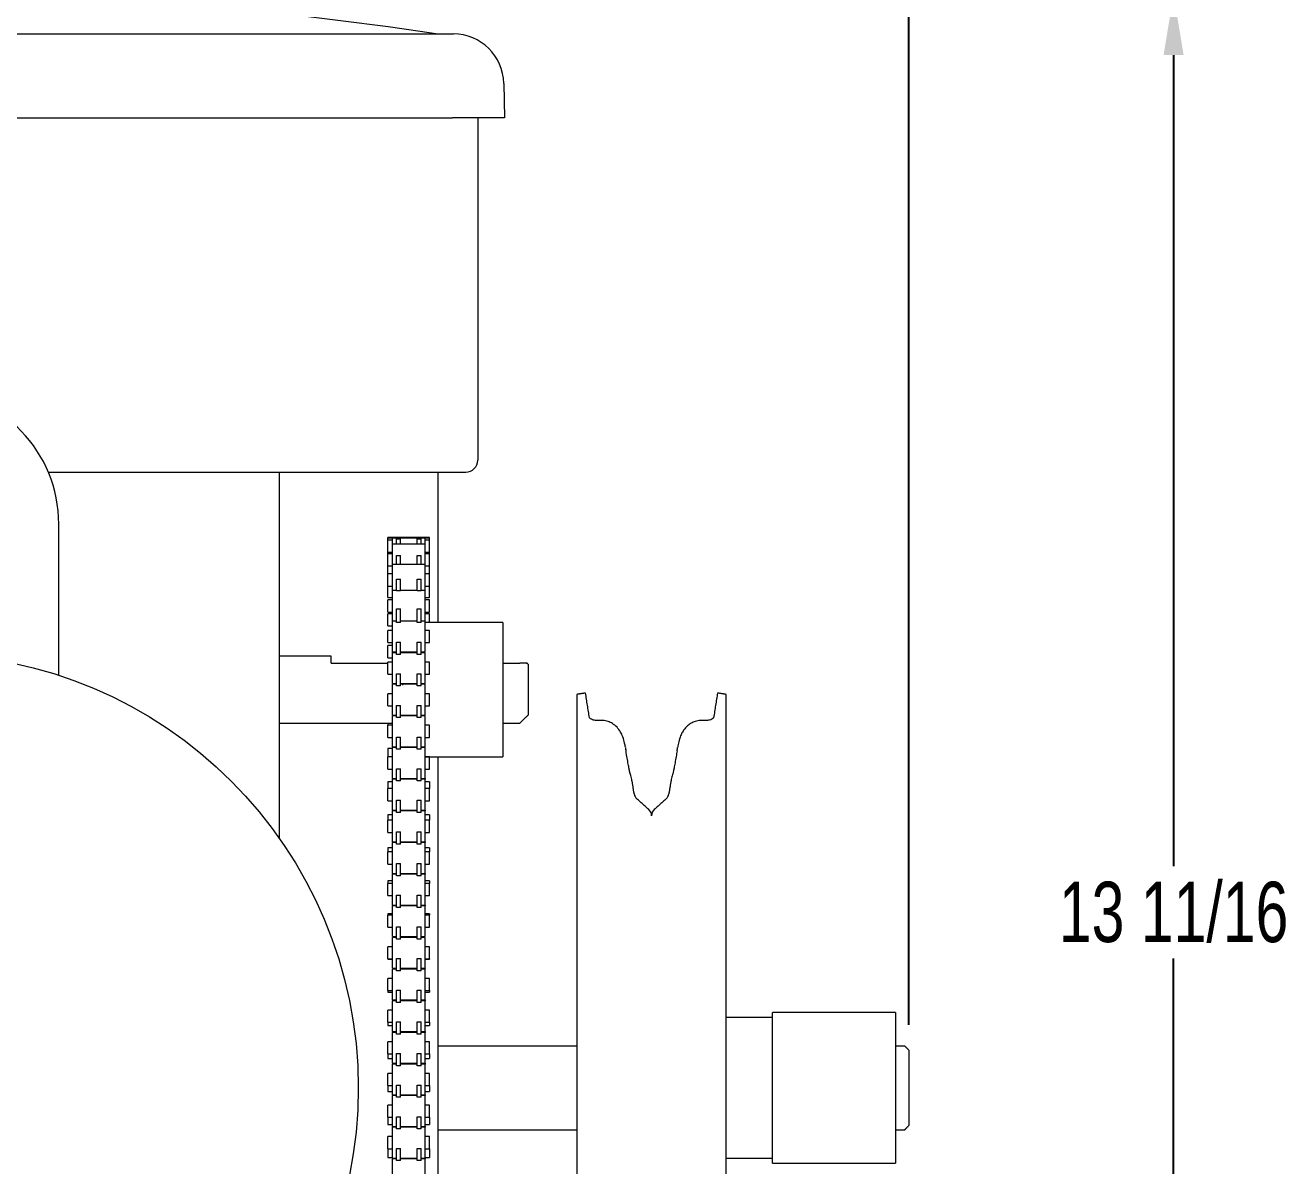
# Model space of a CAD drawing. Header units: inches. Extents: x 2.3 to 23.3, y 9.1 to 17.6.
# Drawn here: x 9.768 to 12.903, y 11.929 to 14.764 of the extents above; entities that cross this region are included whole.
import ezdxf

# ---------------------------------------------------------------- set-up
doc = ezdxf.new("R2010")
doc.units = ezdxf.units.IN
doc.header["$MEASUREMENT"] = 0
doc.header["$PDSIZE"] = -1
doc.layers.add('DIM', color=1, linetype='Continuous')
doc.styles.add('SLDTEXTSTYLE0', font='ARIAL.TTF', dxfattribs={"width": 0.7})
doc.dimstyles.new('SLDDIMSTYLE0', dxfattribs={"dimtxt": 0.15, "dimasz": 0.15, "dimexe": 0, "dimexo": 0.0625, "dimgap": 0.0375, "dimtad": 0, "dimtih": 1, "dimtoh": 1, "dimdec": 3, "dimlfac": 3, "dimrnd": 1e-09, "dimzin": 12, "dimdsep": 46, "dimtxsty": 'SLDTEXTSTYLE0', "dimsah": 1, "dimcen": 0.09, "dimadec": 0, "dimazin": 0, "dimtfac": 1, "dimtdec": 3, "dimtofl": 0, "dimtmove": 0, "dimatfit": 3, "dimfxl": 0, "dimtolj": 1, "dimtzin": 12, "dimarcsym": 0})

# ---------------------------------------------------------------- blocks, each defined once
blk = doc.blocks.new('*D8')
at = {"color": 0, "linetype": 'ByBlock', "lineweight": -2}
for p, q in [((9.5809, 14.84), (12.6244, 14.84)), ((12.6244, 14.69), (12.6244, 12.6738)), ((12.6244, 10.4274), (12.6244, 12.4436)), ((10.7887, 10.2774), (12.6244, 10.2774))]:
    blk.add_line(p, q, dxfattribs=at)
at = {"color": 0, "linetype": 'ByBlock'}
for points in [[(12.6244, 14.84), (12.5994, 14.69), (12.6494, 14.69)], [(12.6244, 10.2774), (12.5994, 10.4274), (12.6494, 10.4274)]]:
    blk.add_solid(points, dxfattribs=at)
at = {"layer": 'DEFPOINTS', "color": 0, "linetype": 'ByBlock'}
for p in [(9.5184, 14.84), (10.7262, 10.2774)]:
    blk.add_point(p, dxfattribs=at)
at = {"color": 0, "linetype": 'ByBlock', "insert": (12.6244, 12.5587), "char_height": 0.15, "attachment_point": 5, "style": 'SLDTEXTSTYLE0'}
blk.add_mtext('13 11/16', dxfattribs=at)
blk = doc.blocks.new('*D9')
at = {"color": 0, "linetype": 'ByBlock', "lineweight": -2}
for p, q in [((6.3512, 16.5899), (6.3512, 17.1524)), ((6.5012, 17.1524), (8.4742, 17.1524)), ((11.8157, 17.1524), (9.8427, 17.1524)), ((11.9657, 12.2789), (11.9657, 17.1524))]:
    blk.add_line(p, q, dxfattribs=at)
at = {"color": 0, "linetype": 'ByBlock'}
for points in [[(6.3512, 17.1524), (6.5012, 17.1774), (6.5012, 17.1274)], [(11.9657, 17.1524), (11.8157, 17.1774), (11.8157, 17.1274)]]:
    blk.add_solid(points, dxfattribs=at)
at = {"layer": 'DEFPOINTS', "color": 0, "linetype": 'ByBlock'}
for p in [(6.3512, 16.5274), (11.9657, 12.2164)]:
    blk.add_point(p, dxfattribs=at)
at = {"color": 0, "linetype": 'ByBlock', "insert": (9.1584, 17.1524), "char_height": 0.15, "attachment_point": 5, "style": 'SLDTEXTSTYLE0'}
blk.add_mtext('16 13/16\\POVERALL LENGTH', dxfattribs=at)

msp = doc.modelspace()

# ---------------------------------------------------------------- linework, layer by layer
at = {"color": 7, "linetype": 'Continuous', "lineweight": 15}
for p, q in [((8.205948, 14.74256), (10.830948, 14.74256)), ((10.830948, 14.74256), (10.83311, 14.74256)), ((10.958092, 14.619741), (10.959584, 14.534227)), ((8.205948, 14.534227), (10.830948, 14.534227)), ((10.959584, 14.534227), (10.830948, 14.534227)), ((10.893451, 14.534227), (10.893451, 13.683299)), ((9.825081, 13.653366), (10.841917, 13.653366)), ((10.400117, 12.742388), (10.400117, 13.653366)), ((10.794528, 13.653366), (10.794528, 13.279043)), ((10.841917, 13.653366), (10.863517, 13.653366)), ((9.851195, 13.147886), (9.851195, 13.524033)), ((10.670118, 13.484047), (10.670118, 13.491027)), ((10.670118, 13.453881), (10.670118, 13.484047)), ((10.680951, 13.473753), (10.680951, 13.491027)), ((10.690951, 13.487589), (10.700951, 13.487589)), ((10.690951, 13.473753), (10.690951, 13.487589)), ((10.700951, 13.473753), (10.700951, 13.487589)), ((10.742617, 13.487589), (10.752618, 13.487589)), ((10.742617, 13.473753), (10.742617, 13.487589)), ((10.752618, 13.473753), (10.752618, 13.487589)), ((10.762617, 13.473753), (10.762617, 13.491027)), ((10.773451, 13.484047), (10.773451, 13.491027)), ((10.773451, 13.453881), (10.773451, 13.484047)), ((10.670118, 13.450503), (10.670118, 13.453881)), ((10.680951, 13.423304), (10.680951, 13.473753)), ((10.762617, 13.423304), (10.762617, 13.473753)), ((10.773451, 13.450503), (10.773451, 13.453881)), ((10.670118, 13.420336), (10.670118, 13.450503)), ((10.680951, 13.358591), (10.680951, 13.423304)), ((10.690951, 13.445943), (10.700951, 13.445943)), ((10.690951, 13.423293), (10.690951, 13.445943)), ((10.700951, 13.423293), (10.700951, 13.445943)), ((10.742617, 13.445943), (10.752618, 13.445943)), ((10.742617, 13.423293), (10.742617, 13.445943)), ((10.752618, 13.423293), (10.752618, 13.445943)), ((10.762617, 13.358591), (10.762617, 13.423304)), ((10.773451, 13.420336), (10.773451, 13.450503)), ((10.670118, 13.400054), (10.670118, 13.420336)), ((10.670118, 13.369888), (10.670118, 13.400054)), ((10.773451, 13.400054), (10.773451, 13.420336)), ((10.773451, 13.369888), (10.773451, 13.400054)), ((10.670118, 13.34564), (10.670118, 13.369888)), ((10.680951, 13.283), (10.680951, 13.358591)), ((10.690951, 13.386843), (10.700951, 13.386843)), ((10.690951, 13.357788), (10.690951, 13.386843)), ((10.700951, 13.357788), (10.700951, 13.386843)), ((10.742617, 13.386843), (10.752618, 13.386843)), ((10.742617, 13.357788), (10.742617, 13.386843)), ((10.752618, 13.357788), (10.752618, 13.386843)), ((10.762617, 13.283), (10.762617, 13.358591)), ((10.773451, 13.34564), (10.773451, 13.369888)), ((10.670118, 13.34126), (10.670118, 13.34564)), ((10.670118, 13.305175), (10.670118, 13.335341)), ((10.700951, 13.357788), (10.690951, 13.357788)), ((10.752618, 13.357788), (10.742617, 13.357788)), ((10.773451, 13.34126), (10.773451, 13.34564)), ((10.773451, 13.305175), (10.773451, 13.335341)), ((10.670118, 13.278083), (10.670118, 13.301175)), ((10.690951, 13.31338), (10.700951, 13.31338)), ((10.690951, 13.279441), (10.690951, 13.31338)), ((10.700951, 13.279441), (10.700951, 13.31338)), ((10.742617, 13.31338), (10.752618, 13.31338)), ((10.742617, 13.279441), (10.742617, 13.31338)), ((10.752618, 13.279441), (10.752618, 13.31338)), ((10.773451, 13.279043), (10.773451, 13.301175)), ((10.670118, 13.271008), (10.670118, 13.278083)), ((10.680951, 13.206333), (10.680951, 13.283)), ((10.700951, 13.279441), (10.690951, 13.279441)), ((10.752618, 13.279441), (10.742617, 13.279441)), ((10.762617, 13.206333), (10.762617, 13.283)), ((10.955951, 13.279043), (10.955951, 12.94571)), ((10.670118, 13.229583), (10.670118, 13.25975)), ((10.773451, 13.229583), (10.773451, 13.25975)), ((10.670118, 13.201855), (10.670118, 13.221832)), ((10.670118, 13.191666), (10.670118, 13.201855)), ((10.680951, 13.20433), (10.680951, 13.206333)), ((10.680951, 13.127664), (10.680951, 13.20433)), ((10.690951, 13.230605), (10.700951, 13.230605)), ((10.690951, 13.200202), (10.690951, 13.230605)), ((10.700951, 13.200202), (10.700951, 13.230605)), ((10.742617, 13.230605), (10.752618, 13.230605)), ((10.742617, 13.200202), (10.742617, 13.230605)), ((10.752618, 13.200202), (10.752618, 13.230605)), ((10.762617, 13.127664), (10.762617, 13.20433)), ((10.528451, 13.178543), (10.528451, 13.195543)), ((10.528451, 13.178543), (10.670118, 13.178543)), ((10.670118, 13.150914), (10.670118, 13.18108)), ((10.700951, 13.200202), (10.690951, 13.200202)), ((10.752618, 13.200202), (10.742617, 13.200202)), ((10.773451, 13.150914), (10.773451, 13.18108)), ((10.955951, 13.178543), (10.998451, 13.178543)), ((11.018451, 13.175543), (11.018451, 13.112377)), ((10.690951, 13.151935), (10.700951, 13.151935)), ((10.690951, 13.121532), (10.690951, 13.151935)), ((10.700951, 13.121532), (10.700951, 13.151935)), ((10.742617, 13.151935), (10.752618, 13.151935)), ((10.742617, 13.121532), (10.742617, 13.151935)), ((10.752618, 13.121532), (10.752618, 13.151935)), ((10.680951, 13.048994), (10.680951, 13.12566)), ((10.700951, 13.121532), (10.690951, 13.121532)), ((10.705867, 13.127664), (10.705867, 13.12369)), ((10.752618, 13.121532), (10.742617, 13.121532)), ((10.762617, 13.048994), (10.762617, 13.12566)), ((11.018451, 13.112377), (11.018451, 13.04921)), ((10.670118, 13.072244), (10.670118, 13.10241)), ((10.773451, 13.072244), (10.773451, 13.10241)), ((11.140128, 13.100643), (11.140128, 11.565699)), ((11.511261, 11.565699), (11.511261, 13.100643)), ((10.680951, 12.970324), (10.680951, 13.04699)), ((10.690951, 13.073265), (10.700951, 13.073265)), ((10.690951, 13.042862), (10.690951, 13.073265)), ((10.700951, 13.042862), (10.700951, 13.073265)), ((10.742617, 13.073265), (10.752618, 13.073265)), ((10.742617, 13.042862), (10.742617, 13.073265)), ((10.752618, 13.042862), (10.752618, 13.073265)), ((10.762617, 12.970324), (10.762617, 13.04699)), ((10.670118, 13.02921), (10.670118, 13.02374)), ((10.670118, 12.993574), (10.670118, 13.02374)), ((10.700951, 13.042862), (10.690951, 13.042862)), ((10.752618, 13.042862), (10.742617, 13.042862)), ((10.773451, 12.993574), (10.773451, 13.02374)), ((10.690951, 12.994595), (10.700951, 12.994595)), ((10.690951, 12.964192), (10.690951, 12.994595)), ((10.700951, 12.964192), (10.700951, 12.994595)), ((10.742617, 12.994595), (10.752618, 12.994595)), ((10.742617, 12.964192), (10.742617, 12.994595)), ((10.752618, 12.964192), (10.752618, 12.994595)), ((10.670118, 12.965755), (10.670118, 12.954975)), ((10.670118, 12.954975), (10.670118, 12.945071)), ((10.680951, 12.970324), (10.680951, 12.968321)), ((10.680951, 12.891654), (10.680951, 12.968321)), ((10.700951, 12.964192), (10.690951, 12.964192)), ((10.705867, 12.969429), (10.705867, 12.968321)), ((10.752618, 12.964192), (10.742617, 12.964192)), ((10.762617, 12.891654), (10.762617, 12.968321)), ((10.670118, 12.914904), (10.670118, 12.945071)), ((10.773451, 12.94571), (10.773451, 12.945071)), ((10.773451, 12.914904), (10.773451, 12.945071)), ((10.794528, 12.94571), (10.794528, 11.690699)), ((10.680951, 12.891654), (10.680951, 12.889651)), ((10.680951, 12.812984), (10.680951, 12.889651)), ((10.690951, 12.915925), (10.700951, 12.915925)), ((10.690951, 12.885522), (10.690951, 12.915925)), ((10.700951, 12.885522), (10.700951, 12.915925)), ((10.705867, 12.891654), (10.705867, 12.889651)), ((10.742617, 12.915925), (10.752618, 12.915925)), ((10.742617, 12.885522), (10.742617, 12.915925)), ((10.752618, 12.885522), (10.752618, 12.915925)), ((10.762617, 12.891654), (10.762617, 12.889651)), ((10.762617, 12.812984), (10.762617, 12.889651)), ((10.670118, 12.88353), (10.670118, 12.87275)), ((10.670118, 12.87275), (10.670118, 12.866401)), ((10.670118, 12.836234), (10.670118, 12.866401)), ((10.700951, 12.885522), (10.690951, 12.885522)), ((10.752618, 12.885522), (10.742617, 12.885522)), ((10.773451, 12.88353), (10.773451, 12.87275)), ((10.773451, 12.87275), (10.773451, 12.866401)), ((10.773451, 12.836234), (10.773451, 12.866401)), ((10.690951, 12.837255), (10.700951, 12.837255)), ((10.690951, 12.806852), (10.690951, 12.837255)), ((10.700951, 12.806852), (10.700951, 12.837255)), ((10.742617, 12.837255), (10.752618, 12.837255)), ((10.742617, 12.806852), (10.742617, 12.837255)), ((10.752618, 12.806852), (10.752618, 12.837255)), ((10.670118, 12.801305), (10.670118, 12.790525)), ((10.680951, 12.812984), (10.680951, 12.810981)), ((10.680951, 12.734314), (10.680951, 12.810981)), ((10.700951, 12.806852), (10.690951, 12.806852)), ((10.705867, 12.812984), (10.705867, 12.810981)), ((10.752618, 12.806852), (10.742617, 12.806852)), ((10.762617, 12.812984), (10.762617, 12.810981)), ((10.762617, 12.734314), (10.762617, 12.810981)), ((10.773451, 12.801305), (10.773451, 12.790525)), ((10.670118, 12.790525), (10.670118, 12.787731)), ((10.670118, 12.757564), (10.670118, 12.787731)), ((10.773451, 12.790525), (10.773451, 12.787731)), ((10.773451, 12.757564), (10.773451, 12.787731)), ((10.680951, 12.734314), (10.680951, 12.732311)), ((10.680951, 12.655644), (10.680951, 12.732311)), ((10.690951, 12.758585), (10.700951, 12.758585)), ((10.690951, 12.728183), (10.690951, 12.758585)), ((10.700951, 12.728183), (10.700951, 12.758585)), ((10.742617, 12.758585), (10.752618, 12.758585)), ((10.742617, 12.728183), (10.742617, 12.758585)), ((10.752618, 12.728183), (10.752618, 12.758585)), ((10.762617, 12.734314), (10.762617, 12.732311)), ((10.762617, 12.655644), (10.762617, 12.732311)), ((10.670118, 12.71908), (10.670118, 12.709061)), ((10.670118, 12.678894), (10.670118, 12.709061)), ((10.700951, 12.728183), (10.690951, 12.728183)), ((10.752618, 12.728183), (10.742617, 12.728183)), ((10.773451, 12.71908), (10.773451, 12.709061)), ((10.773451, 12.678894), (10.773451, 12.709061)), ((10.690951, 12.679915), (10.700951, 12.679915)), ((10.690951, 12.649513), (10.690951, 12.679915)), ((10.700951, 12.649513), (10.700951, 12.679915)), ((10.742617, 12.679915), (10.752618, 12.679915)), ((10.742617, 12.649513), (10.742617, 12.679915)), ((10.752618, 12.649513), (10.752618, 12.679915)), ((10.680951, 12.655644), (10.680951, 12.653641)), ((10.680951, 12.576974), (10.680951, 12.653641)), ((10.700951, 12.649513), (10.690951, 12.649513)), ((10.752618, 12.649513), (10.742617, 12.649513)), ((10.762617, 12.655644), (10.762617, 12.653641)), ((10.762617, 12.576974), (10.762617, 12.653641)), ((10.670118, 12.636855), (10.670118, 12.630391)), ((10.670118, 12.600224), (10.670118, 12.630391)), ((10.773451, 12.636855), (10.773451, 12.630391)), ((10.773451, 12.600224), (10.773451, 12.630391)), ((10.680951, 12.576974), (10.680951, 12.574971)), ((10.680951, 12.498304), (10.680951, 12.574971)), ((10.690951, 12.601245), (10.700951, 12.601245)), ((10.690951, 12.570843), (10.690951, 12.601245)), ((10.700951, 12.570843), (10.700951, 12.601245)), ((10.742617, 12.601245), (10.752618, 12.601245)), ((10.742617, 12.570843), (10.742617, 12.601245)), ((10.752618, 12.570843), (10.752618, 12.601245)), ((10.762617, 12.576974), (10.762617, 12.574971)), ((10.762617, 12.498304), (10.762617, 12.574971)), ((10.670118, 12.55463), (10.670118, 12.551721)), ((10.670118, 12.521555), (10.670118, 12.551721)), ((10.700951, 12.570843), (10.690951, 12.570843)), ((10.752618, 12.570843), (10.742617, 12.570843)), ((10.773451, 12.55463), (10.773451, 12.551721)), ((10.773451, 12.521555), (10.773451, 12.551721)), ((10.690951, 12.522575), (10.700951, 12.522575)), ((10.690951, 12.492173), (10.690951, 12.522575)), ((10.700951, 12.492173), (10.700951, 12.522575)), ((10.742617, 12.522575), (10.752618, 12.522575)), ((10.742617, 12.492173), (10.742617, 12.522575)), ((10.752618, 12.492173), (10.752618, 12.522575)), ((10.680951, 12.419635), (10.680951, 12.496301)), ((10.700951, 12.492173), (10.690951, 12.492173)), ((10.752618, 12.492173), (10.742617, 12.492173)), ((10.762617, 12.419635), (10.762617, 12.496301)), ((10.670118, 12.442885), (10.670118, 12.473051)), ((10.773451, 12.442885), (10.773451, 12.473051)), ((10.670118, 12.442885), (10.670118, 12.442239)), ((10.680951, 12.419635), (10.680951, 12.418989)), ((10.680951, 12.340965), (10.680951, 12.417631)), ((10.690951, 12.443906), (10.700951, 12.443906)), ((10.690951, 12.413503), (10.690951, 12.443906)), ((10.700951, 12.413503), (10.700951, 12.443906)), ((10.742617, 12.443906), (10.752618, 12.443906)), ((10.742617, 12.413503), (10.742617, 12.443906)), ((10.752618, 12.413503), (10.752618, 12.443906)), ((10.762617, 12.419635), (10.762617, 12.418989)), ((10.762617, 12.340965), (10.762617, 12.417631)), ((10.773451, 12.442885), (10.773451, 12.442239)), ((10.670118, 12.364215), (10.670118, 12.394381)), ((10.700951, 12.413503), (10.690951, 12.413503)), ((10.752618, 12.413503), (10.742617, 12.413503)), ((10.773451, 12.364215), (10.773451, 12.394381)), ((10.670118, 12.364215), (10.670118, 12.360014)), ((10.690951, 12.365236), (10.700951, 12.365236)), ((10.690951, 12.334833), (10.690951, 12.365236)), ((10.700951, 12.334833), (10.700951, 12.365236)), ((10.742617, 12.365236), (10.752618, 12.365236)), ((10.742617, 12.334833), (10.742617, 12.365236)), ((10.752618, 12.334833), (10.752618, 12.365236)), ((10.773451, 12.364215), (10.773451, 12.360014)), ((10.680951, 12.340965), (10.680951, 12.338962)), ((10.680951, 12.262295), (10.680951, 12.338962)), ((10.700951, 12.334833), (10.690951, 12.334833)), ((10.752618, 12.334833), (10.742617, 12.334833)), ((10.762617, 12.340965), (10.762617, 12.338962)), ((10.762617, 12.262295), (10.762617, 12.338962)), ((10.670118, 12.285545), (10.670118, 12.315711)), ((10.773451, 12.285545), (10.773451, 12.315711)), ((11.626361, 11.934866), (11.626361, 12.309866)), ((11.932362, 12.309866), (11.932362, 12.210407)), ((10.670118, 12.285545), (10.670118, 12.277789)), ((10.680951, 12.262295), (10.680951, 12.260292)), ((10.690951, 12.286566), (10.700951, 12.286566)), ((10.690951, 12.256163), (10.690951, 12.286566)), ((10.700951, 12.256163), (10.700951, 12.286566)), ((10.742617, 12.286566), (10.752618, 12.286566)), ((10.742617, 12.256163), (10.742617, 12.286566)), ((10.752618, 12.256163), (10.752618, 12.286566)), ((10.762617, 12.262295), (10.762617, 12.260292)), ((10.773451, 12.285545), (10.773451, 12.277789)), ((10.670118, 12.206875), (10.670118, 12.237042)), ((10.680951, 12.183625), (10.680951, 12.260292)), ((10.700951, 12.256163), (10.690951, 12.256163)), ((10.752618, 12.256163), (10.742617, 12.256163)), ((10.762617, 12.183625), (10.762617, 12.260292)), ((10.773451, 12.206875), (10.773451, 12.237042)), ((10.670118, 12.206875), (10.670118, 12.195564)), ((10.690951, 12.207896), (10.700951, 12.207896)), ((10.690951, 12.177493), (10.690951, 12.207896)), ((10.700951, 12.177493), (10.700951, 12.207896)), ((10.742617, 12.207896), (10.752618, 12.207896)), ((10.742617, 12.177493), (10.742617, 12.207896)), ((10.752618, 12.177493), (10.752618, 12.207896)), ((10.773451, 12.206875), (10.773451, 12.195564)), ((11.932362, 12.210407), (11.932362, 11.934866)), ((11.965695, 12.216366), (11.965695, 12.122366)), ((10.680951, 12.183625), (10.680951, 12.181622)), ((10.680951, 12.104955), (10.680951, 12.181622)), ((10.700951, 12.177493), (10.690951, 12.177493)), ((10.752618, 12.177493), (10.742617, 12.177493)), ((10.762617, 12.183625), (10.762617, 12.181622)), ((10.762617, 12.104955), (10.762617, 12.181622)), ((10.670118, 12.128205), (10.670118, 12.158372)), ((10.773451, 12.128205), (10.773451, 12.158372)), ((10.670118, 12.128205), (10.670118, 12.113339)), ((10.680951, 12.104955), (10.680951, 12.102952)), ((10.690951, 12.129226), (10.700951, 12.129226)), ((10.690951, 12.098823), (10.690951, 12.129226)), ((10.700951, 12.098823), (10.700951, 12.129226)), ((10.742617, 12.129226), (10.752618, 12.129226)), ((10.742617, 12.098823), (10.742617, 12.129226)), ((10.752618, 12.098823), (10.752618, 12.129226)), ((10.762617, 12.104955), (10.762617, 12.102952)), ((10.773451, 12.128205), (10.773451, 12.113339)), ((11.965695, 12.122366), (11.965695, 12.028366)), ((10.670118, 12.049535), (10.670118, 12.079702)), ((10.680951, 12.026285), (10.680951, 12.102952)), ((10.700951, 12.098823), (10.690951, 12.098823)), ((10.752618, 12.098823), (10.742617, 12.098823)), ((10.762617, 12.026285), (10.762617, 12.102952)), ((10.773451, 12.049535), (10.773451, 12.079702)), ((10.670118, 12.049535), (10.670118, 12.031114)), ((10.690951, 12.050556), (10.700951, 12.050556)), ((10.690951, 12.020154), (10.690951, 12.050556)), ((10.700951, 12.020154), (10.700951, 12.050556)), ((10.742617, 12.050556), (10.752618, 12.050556)), ((10.742617, 12.020154), (10.742617, 12.050556)), ((10.752618, 12.020154), (10.752618, 12.050556)), ((10.773451, 12.049535), (10.773451, 12.031114)), ((10.680951, 12.026285), (10.680951, 12.024282)), ((10.680951, 11.947615), (10.680951, 12.024282)), ((10.700951, 12.020154), (10.690951, 12.020154)), ((10.752618, 12.020154), (10.742617, 12.020154)), ((10.762617, 12.026285), (10.762617, 12.024282)), ((10.762617, 11.947615), (10.762617, 12.024282)), ((10.670118, 11.970865), (10.670118, 12.001032)), ((10.773451, 11.970865), (10.773451, 12.001032)), ((10.670118, 11.970865), (10.670118, 11.948889)), ((10.680951, 11.947615), (10.680951, 11.945612)), ((10.690951, 11.971886), (10.700951, 11.971886)), ((10.690951, 11.941484), (10.690951, 11.971886)), ((10.700951, 11.941484), (10.700951, 11.971886)), ((10.742617, 11.971886), (10.752618, 11.971886)), ((10.742617, 11.941484), (10.742617, 11.971886)), ((10.752618, 11.941484), (10.752618, 11.971886)), ((10.762617, 11.947615), (10.762617, 11.945612)), ((10.773451, 11.970865), (10.773451, 11.948889)), ((10.680951, 11.868945), (10.680951, 11.945612)), ((10.700951, 11.941484), (10.690951, 11.941484)), ((10.752618, 11.941484), (10.742617, 11.941484)), ((10.762617, 11.868945), (10.762617, 11.945612))]:
    msp.add_line(p, q, dxfattribs=at)
msp.add_line((10.670118, 13.491027), (10.773451, 13.491027))
msp.add_circle((9.517862, 12.122366), 1.078333, dxfattribs=at)
for centre, radius, start, end in [((9.518448, 6.506698), 8.333333, 81.2281669, 98.7718331), ((10.833111, 14.61756), 0.125, 1, 90), ((9.517862, 13.524033), 0.333333, 360, 175.698778), ((10.863518, 13.683299), 0.029933, 270, 0), ((11.303126, 12.85636), 0.020833, 189, 228.326349), ((11.348263, 12.85636), 0.020833, 311.673651, 351), ((11.304862, 12.799033), 0.020833, 0, 48.326349), ((11.346528, 12.799033), 0.020833, 131.673651, 180)]:
    msp.add_arc(centre, radius, start, end, dxfattribs=at)
for points in [[(10.738618, 13.653227), (10.738618, 13.653366)], [(10.680951, 13.484047), (10.670118, 13.484047)], [(10.773451, 13.484047), (10.762617, 13.484047)], [(10.670118, 13.453881), (10.680951, 13.453881)], [(10.762617, 13.473753), (10.680951, 13.473753)], [(10.762617, 13.453881), (10.773451, 13.453881)], [(10.680951, 13.450503), (10.670118, 13.450503)], [(10.762617, 13.423304), (10.680951, 13.423304)], [(10.773451, 13.450503), (10.762617, 13.450503)], [(10.670118, 13.420336), (10.680951, 13.420336)], [(10.680951, 13.400054), (10.670118, 13.400054)], [(10.762617, 13.420336), (10.773451, 13.420336)], [(10.773451, 13.400054), (10.762617, 13.400054)], [(10.670118, 13.369888), (10.680951, 13.369888)], [(10.690951, 13.358591), (10.680951, 13.358591)], [(10.742617, 13.358591), (10.700951, 13.358591)], [(10.762617, 13.358591), (10.752618, 13.358591)], [(10.762617, 13.369888), (10.773451, 13.369888)], [(10.670118, 13.34126), (10.680951, 13.34126)], [(10.680951, 13.335341), (10.670118, 13.335341)], [(10.762617, 13.34126), (10.773451, 13.34126)], [(10.773451, 13.335341), (10.762617, 13.335341)], [(10.670118, 13.305175), (10.680951, 13.305175)], [(10.680951, 13.301175), (10.670118, 13.301175)], [(10.762617, 13.305175), (10.773451, 13.305175)], [(10.773451, 13.301175), (10.762617, 13.301175)], [(10.670118, 13.271008), (10.680951, 13.271008)], [(10.690951, 13.283), (10.680951, 13.283)], [(10.742617, 13.283), (10.700951, 13.283)], [(10.762617, 13.283), (10.752618, 13.283)], [(10.955951, 13.279043), (10.762617, 13.279043)], [(10.680951, 13.25975), (10.670118, 13.25975)], [(10.773451, 13.25975), (10.762617, 13.25975)], [(10.670118, 13.229583), (10.680951, 13.229583)], [(10.680951, 13.221832), (10.670118, 13.221832)], [(10.680951, 13.206333), (10.690951, 13.206333)], [(10.690951, 13.20433), (10.680951, 13.20433)], [(10.700951, 13.206333), (10.742617, 13.206333)], [(10.742617, 13.20433), (10.700951, 13.20433)], [(10.705971, 13.206333), (10.705908, 13.20433)], [(10.752618, 13.206333), (10.762617, 13.206333)], [(10.762617, 13.20433), (10.752618, 13.20433)], [(10.762617, 13.229583), (10.773451, 13.229583)], [(10.528451, 13.195543), (10.400117, 13.195543)], [(10.670118, 13.191666), (10.680951, 13.191666)], [(10.680951, 13.18108), (10.670118, 13.18108)], [(10.773451, 13.18108), (10.762617, 13.18108)], [(11.018451, 13.175543), (11.015451, 13.178543)], [(10.670118, 13.150914), (10.680951, 13.150914)], [(10.762617, 13.150914), (10.773451, 13.150914)], [(10.680951, 13.127664), (10.690951, 13.127664)], [(10.690951, 13.12566), (10.680951, 13.12566)], [(10.700951, 13.127664), (10.742617, 13.127664)], [(10.742617, 13.12566), (10.700951, 13.12566)], [(10.705978, 13.127664), (10.705905, 13.12566)], [(10.752618, 13.127664), (10.762617, 13.127664)], [(10.762617, 13.12566), (10.752618, 13.12566)], [(10.680951, 13.10241), (10.670118, 13.10241)], [(10.773451, 13.10241), (10.762617, 13.10241)], [(11.161528, 13.104033), (11.140128, 13.100643)], [(11.171223, 13.042822), (11.161528, 13.104033)], [(11.489862, 13.104033), (11.480154, 13.04274)], [(11.511261, 13.100643), (11.489862, 13.104033)], [(10.670118, 13.072244), (10.680951, 13.072244)], [(10.680951, 13.048994), (10.690951, 13.048994)], [(10.690951, 13.04699), (10.680951, 13.04699)], [(10.700951, 13.048994), (10.742617, 13.048994)], [(10.742617, 13.04699), (10.700951, 13.04699)], [(10.706069, 13.049871), (10.705931, 13.04699)], [(10.752618, 13.048994), (10.762617, 13.048994)], [(10.762617, 13.04699), (10.752618, 13.04699)], [(10.762617, 13.072244), (10.773451, 13.072244)], [(10.998451, 13.02921), (11.018451, 13.04921)], [(10.400117, 13.02921), (10.680951, 13.02921)], [(10.680951, 13.02374), (10.670118, 13.02374)], [(10.773451, 13.02374), (10.762617, 13.02374)], [(10.955951, 13.02921), (10.998451, 13.02921)], [(11.200852, 13.035802), (11.186684, 13.035802)], [(11.464755, 13.035802), (11.450538, 13.035802)], [(10.670118, 12.993574), (10.680951, 12.993574)], [(10.762617, 12.993574), (10.773451, 12.993574)], [(10.680951, 12.965755), (10.670118, 12.965755)], [(10.680951, 12.970324), (10.690951, 12.970324)], [(10.690951, 12.968321), (10.680951, 12.968321)], [(10.700951, 12.970324), (10.742617, 12.970324)], [(10.742617, 12.968321), (10.700951, 12.968321)], [(10.752618, 12.970324), (10.762617, 12.970324)], [(10.762617, 12.968321), (10.752618, 12.968321)], [(11.260622, 12.968773), (11.262087, 12.959984)], [(11.389303, 12.959984), (11.390768, 12.968773)], [(10.680951, 12.945071), (10.670118, 12.945071)], [(10.762617, 12.94571), (10.955951, 12.94571)], [(10.773451, 12.945071), (10.762617, 12.945071)], [(10.670118, 12.914904), (10.680951, 12.914904)], [(10.680951, 12.891654), (10.690951, 12.891654)], [(10.690951, 12.889651), (10.680951, 12.889651)], [(10.700951, 12.891654), (10.742617, 12.891654)], [(10.742617, 12.889651), (10.700951, 12.889651)], [(10.752618, 12.891654), (10.762617, 12.891654)], [(10.762617, 12.889651), (10.752618, 12.889651)], [(10.762617, 12.914904), (10.773451, 12.914904)], [(10.680951, 12.88353), (10.670118, 12.88353)], [(10.680951, 12.866401), (10.670118, 12.866401)], [(10.773451, 12.88353), (10.762617, 12.88353)], [(10.773451, 12.866401), (10.762617, 12.866401)], [(11.28255, 12.853101), (11.277401, 12.885606)], [(11.374009, 12.885731), (11.36884, 12.853101)], [(10.670118, 12.836234), (10.680951, 12.836234)], [(10.762617, 12.836234), (10.773451, 12.836234)], [(11.318713, 12.814594), (11.289274, 12.840799)], [(11.362115, 12.840799), (11.332676, 12.814594)], [(10.680951, 12.801305), (10.670118, 12.801305)], [(10.680951, 12.812984), (10.690951, 12.812984)], [(10.690951, 12.810981), (10.680951, 12.810981)], [(10.700951, 12.812984), (10.742617, 12.812984)], [(10.742617, 12.810981), (10.700951, 12.810981)], [(10.752618, 12.812984), (10.762617, 12.812984)], [(10.762617, 12.810981), (10.752618, 12.810981)], [(10.773451, 12.801305), (10.762617, 12.801305)], [(10.680951, 12.787731), (10.670118, 12.787731)], [(10.773451, 12.787731), (10.762617, 12.787731)], [(10.670118, 12.757564), (10.680951, 12.757564)], [(10.680951, 12.734314), (10.690951, 12.734314)], [(10.690951, 12.732311), (10.680951, 12.732311)], [(10.700951, 12.734314), (10.742617, 12.734314)], [(10.742617, 12.732311), (10.700951, 12.732311)], [(10.752618, 12.734314), (10.762617, 12.734314)], [(10.762617, 12.732311), (10.752618, 12.732311)], [(10.762617, 12.757564), (10.773451, 12.757564)], [(10.680951, 12.71908), (10.670118, 12.71908)], [(10.680951, 12.709061), (10.670118, 12.709061)], [(10.773451, 12.71908), (10.762617, 12.71908)], [(10.773451, 12.709061), (10.762617, 12.709061)], [(10.670118, 12.678894), (10.680951, 12.678894)], [(10.762617, 12.678894), (10.773451, 12.678894)], [(10.680951, 12.655644), (10.690951, 12.655644)], [(10.690951, 12.653641), (10.680951, 12.653641)], [(10.700951, 12.655644), (10.742617, 12.655644)], [(10.742617, 12.653641), (10.700951, 12.653641)], [(10.752618, 12.655644), (10.762617, 12.655644)], [(10.762617, 12.653641), (10.752618, 12.653641)], [(10.680951, 12.636855), (10.670118, 12.636855)], [(10.680951, 12.630391), (10.670118, 12.630391)], [(10.773451, 12.636855), (10.762617, 12.636855)], [(10.773451, 12.630391), (10.762617, 12.630391)], [(10.670118, 12.600224), (10.680951, 12.600224)], [(10.680951, 12.576974), (10.690951, 12.576974)], [(10.690951, 12.574971), (10.680951, 12.574971)], [(10.700951, 12.576974), (10.742617, 12.576974)], [(10.742617, 12.574971), (10.700951, 12.574971)], [(10.752618, 12.576974), (10.762617, 12.576974)], [(10.762617, 12.574971), (10.752618, 12.574971)], [(10.762617, 12.600224), (10.773451, 12.600224)], [(10.680951, 12.55463), (10.670118, 12.55463)], [(10.680951, 12.551721), (10.670118, 12.551721)], [(10.773451, 12.55463), (10.762617, 12.55463)], [(10.773451, 12.551721), (10.762617, 12.551721)], [(10.670118, 12.521555), (10.680951, 12.521555)], [(10.762617, 12.521555), (10.773451, 12.521555)], [(10.680951, 12.498304), (10.690951, 12.498304)], [(10.690951, 12.496301), (10.680951, 12.496301)], [(10.700951, 12.498304), (10.742617, 12.498304)], [(10.742617, 12.496301), (10.700951, 12.496301)], [(10.752618, 12.498304), (10.762617, 12.498304)], [(10.762617, 12.496301), (10.752618, 12.496301)], [(10.680951, 12.473051), (10.670118, 12.473051)], [(10.773451, 12.473051), (10.762617, 12.473051)], [(10.670118, 12.442885), (10.680951, 12.442885)], [(10.670118, 12.442239), (10.680951, 12.442239)], [(10.680951, 12.419635), (10.690951, 12.419635)], [(10.680951, 12.418989), (10.690951, 12.418989)], [(10.690951, 12.417631), (10.680951, 12.417631)], [(10.700951, 12.419635), (10.742617, 12.419635)], [(10.700951, 12.418989), (10.742617, 12.418989)], [(10.742617, 12.417631), (10.700951, 12.417631)], [(10.752618, 12.419635), (10.762617, 12.419635)], [(10.752618, 12.418989), (10.762617, 12.418989)], [(10.762617, 12.417631), (10.752618, 12.417631)], [(10.762617, 12.442885), (10.773451, 12.442885)], [(10.762617, 12.442239), (10.773451, 12.442239)], [(10.680951, 12.394381), (10.670118, 12.394381)], [(10.773451, 12.394381), (10.762617, 12.394381)], [(10.670118, 12.364215), (10.680951, 12.364215)], [(10.670118, 12.360014), (10.680951, 12.360014)], [(10.762617, 12.364215), (10.773451, 12.364215)], [(10.762617, 12.360014), (10.773451, 12.360014)], [(10.680951, 12.340965), (10.690951, 12.340965)], [(10.690951, 12.338962), (10.680951, 12.338962)], [(10.700951, 12.340965), (10.742617, 12.340965)], [(10.742617, 12.338962), (10.700951, 12.338962)], [(10.752618, 12.340965), (10.762617, 12.340965)], [(10.762617, 12.338962), (10.752618, 12.338962)], [(10.680951, 12.315711), (10.670118, 12.315711)], [(10.773451, 12.315711), (10.762617, 12.315711)], [(11.626361, 12.296866), (11.511261, 12.296866)], [(11.932362, 12.309866), (11.626361, 12.309866)], [(10.670118, 12.285545), (10.680951, 12.285545)], [(10.670118, 12.277789), (10.680951, 12.277789)], [(10.680951, 12.262295), (10.690951, 12.262295)], [(10.700951, 12.262295), (10.742617, 12.262295)], [(10.752618, 12.262295), (10.762617, 12.262295)], [(10.762617, 12.285545), (10.773451, 12.285545)], [(10.762617, 12.277789), (10.773451, 12.277789)], [(10.680951, 12.237042), (10.670118, 12.237042)], [(10.690951, 12.260292), (10.680951, 12.260292)], [(10.742617, 12.260292), (10.700951, 12.260292)], [(10.762617, 12.260292), (10.752618, 12.260292)], [(10.773451, 12.237042), (10.762617, 12.237042)], [(10.670118, 12.206875), (10.680951, 12.206875)], [(10.762617, 12.206875), (10.773451, 12.206875)], [(11.140128, 12.226366), (10.794528, 12.226366)], [(11.955695, 12.226366), (11.932362, 12.226366)], [(11.965695, 12.216366), (11.955695, 12.226366)], [(10.670118, 12.195564), (10.680951, 12.195564)], [(10.680951, 12.183625), (10.690951, 12.183625)], [(10.690951, 12.181622), (10.680951, 12.181622)], [(10.700951, 12.183625), (10.742617, 12.183625)], [(10.742617, 12.181622), (10.700951, 12.181622)], [(10.752618, 12.183625), (10.762617, 12.183625)], [(10.762617, 12.181622), (10.752618, 12.181622)], [(10.762617, 12.195564), (10.773451, 12.195564)], [(10.680951, 12.158372), (10.670118, 12.158372)], [(10.773451, 12.158372), (10.762617, 12.158372)], [(10.670118, 12.128205), (10.680951, 12.128205)], [(10.670118, 12.113339), (10.680951, 12.113339)], [(10.680951, 12.104955), (10.690951, 12.104955)], [(10.700951, 12.104955), (10.742617, 12.104955)], [(10.752618, 12.104955), (10.762617, 12.104955)], [(10.762617, 12.128205), (10.773451, 12.128205)], [(10.762617, 12.113339), (10.773451, 12.113339)], [(10.680951, 12.079702), (10.670118, 12.079702)], [(10.690951, 12.102952), (10.680951, 12.102952)], [(10.742617, 12.102952), (10.700951, 12.102952)], [(10.762617, 12.102952), (10.752618, 12.102952)], [(10.773451, 12.079702), (10.762617, 12.079702)], [(10.670118, 12.049535), (10.680951, 12.049535)], [(10.762617, 12.049535), (10.773451, 12.049535)], [(10.670118, 12.031114), (10.680951, 12.031114)], [(10.680951, 12.026285), (10.690951, 12.026285)], [(10.690951, 12.024282), (10.680951, 12.024282)], [(10.700951, 12.026285), (10.742617, 12.026285)], [(10.742617, 12.024282), (10.700951, 12.024282)], [(10.752618, 12.026285), (10.762617, 12.026285)], [(10.762617, 12.024282), (10.752618, 12.024282)], [(10.762617, 12.031114), (10.773451, 12.031114)], [(10.794528, 12.018366), (11.140128, 12.018366)], [(11.932362, 12.018366), (11.955695, 12.018366)], [(11.955695, 12.018366), (11.965695, 12.028366)], [(10.680951, 12.001032), (10.670118, 12.001032)], [(10.773451, 12.001032), (10.762617, 12.001032)], [(10.670118, 11.970865), (10.680951, 11.970865)], [(10.670118, 11.948889), (10.680951, 11.948889)], [(10.680951, 11.947615), (10.690951, 11.947615)], [(10.700951, 11.947615), (10.742617, 11.947615)], [(10.752618, 11.947615), (10.762617, 11.947615)], [(10.762617, 11.970865), (10.773451, 11.970865)], [(10.762617, 11.948889), (10.773451, 11.948889)], [(11.511261, 11.947866), (11.626361, 11.947866)], [(10.690951, 11.945612), (10.680951, 11.945612)], [(10.742617, 11.945612), (10.700951, 11.945612)], [(10.762617, 11.945612), (10.752618, 11.945612)], [(11.626361, 11.934866), (11.932362, 11.934866)]]:
    msp.add_open_spline(points, degree=1, dxfattribs=at)
for points, knots in [([(11.014803, 13.178543), (11.015, 13.178543), (11.016724, 13.178543), (11.008965, 13.178543), (11.001, 13.178543), (10.998451, 13.178543)], [0, 0, 0, 0, 0.0810088, 0.70586948, 1, 1, 1, 1]), ([(11.186733, 13.036115), (11.184996, 13.036098), (11.181227, 13.03606), (11.176248, 13.038375), (11.172781, 13.040862), (11.171522, 13.042446), (11.171223, 13.042822)], [0, 0, 0, 0, 0.289608607, 0.62837024, 0.911718677, 1, 1, 1, 1]), ([(11.260589, 12.969183), (11.260035, 12.972439), (11.258537, 12.981243), (11.255065, 12.994181), (11.248792, 13.007828), (11.240303, 13.019276), (11.22942, 13.02813), (11.217203, 13.033582), (11.207599, 13.036075), (11.201979, 13.035557), (11.200809, 13.035449)], [0, 0, 0, 0, 0.10214763, 0.27628091, 0.40827573, 0.55788343, 0.70626536, 0.82870638, 0.96435174, 1, 1, 1, 1]), ([(11.450585, 13.035412), (11.449434, 13.035535), (11.443986, 13.036116), (11.43479, 13.033717), (11.42409, 13.029175), (11.415343, 13.022893), (11.408185, 13.015487), (11.402333, 13.006952), (11.397651, 12.997193), (11.393934, 12.985711), (11.391958, 12.976192), (11.391007, 12.970431), (11.390801, 12.969183)], [0, 0, 0, 0, 0.03509804, 0.16611436, 0.28083755, 0.3885407, 0.49054236, 0.5927121, 0.70195322, 0.81906611, 0.96081724, 1, 1, 1, 1]), ([(11.480154, 13.04274), (11.478814, 13.041438), (11.475898, 13.038601), (11.470331, 13.036074), (11.466381, 13.036093), (11.464721, 13.036101)], [0, 0, 0, 0, 0.32990544, 0.71846219, 1, 1, 1, 1]), ([(11.272695, 12.903075), (11.272705, 12.903041), (11.272762, 12.90283), (11.272277, 12.904763), (11.271265, 12.909458), (11.26951, 12.91818), (11.267185, 12.93058), (11.264434, 12.94621), (11.262425, 12.957976), (11.261398, 12.964425), (11.261367, 12.964623)], [0, 0, 0, 0, 0.01971664, 0.1209304, 0.25727462, 0.42409929, 0.60846228, 0.79879996, 0.99383954, 1, 1, 1, 1]), ([(11.389365, 12.96067), (11.388555, 12.955789), (11.386749, 12.944916), (11.384121, 12.930134), (11.381637, 12.916918), (11.379876, 12.908212), (11.378823, 12.903577), (11.378726, 12.903202), (11.37869, 12.903067)], [0, 0, 0, 0, 0.16590243, 0.36953631, 0.57154023, 0.77073492, 0.91748775, 1, 1, 1, 1]), ([(11.277085, 12.88537), (11.276327, 12.890021), (11.274959, 12.898424), (11.271815, 12.905266), (11.271471, 12.908544)], [0, 0, 0, 0, 0.55352322, 1, 1, 1, 1]), ([(11.37869, 12.903067), (11.37869, 12.903067), (11.376478, 12.898534), (11.375107, 12.890315), (11.374367, 12.885875)], [0, 0, 0, 0, 0.45975062, 1, 1, 1, 1])]:
    msp.add_open_spline(points, degree=3, knots=knots, dxfattribs=at)

# ---------------------------------------------------------------- dimensions: what is measured, and where the dimension line sits
at = {"layer": 'DIM'}
dim = msp.add_linear_dim(base=(6.351195, 17.152366), p1=(11.965695, 12.216366), p2=(6.351195, 16.527366), text='<>\\POVERALL LENGTH', dimstyle='SLDDIMSTYLE0', override={"dimdec": 4, "dimlunit": 5, "dimfrac": 2}, dxfattribs=at)
dim.commit()
dim.dimension.update_dxf_attribs({"geometry": '*D9', "text_midpoint": (9.158445, 17.152366)})
dim = msp.add_linear_dim(base=(12.624435, 10.277366), p1=(9.518448, 14.840031), p2=(10.726195, 10.277366), angle=90, dimstyle='SLDDIMSTYLE0', override={"dimdec": 4, "dimlunit": 5, "dimfrac": 2}, dxfattribs=at)
dim.commit()
dim.dimension.update_dxf_attribs({"geometry": '*D8', "text_midpoint": (12.624435, 12.558699)})

doc.saveas('drawing.dxf')
